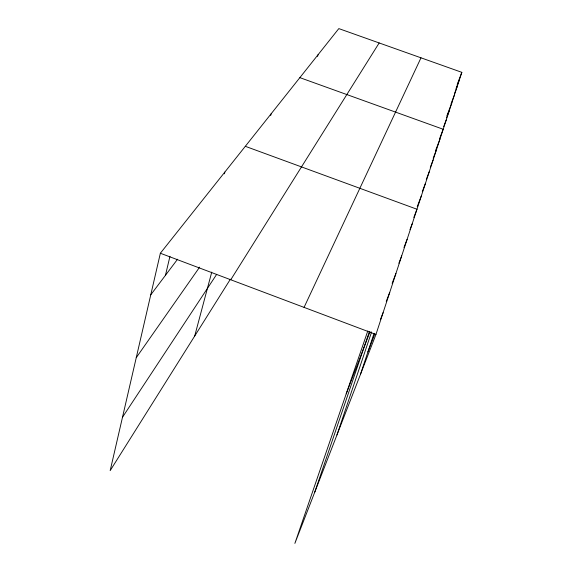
<?xml version="1.0" encoding="UTF-8"?>
<svg xmlns="http://www.w3.org/2000/svg" width="572" height="572" viewBox="0 0 572 572"><rect width="100%" height="100%" fill="white"/><g stroke="black" fill="none" stroke-linecap="round" stroke-linejoin="round"><path stroke-width="0.86" d="M367.789 330.945L294.873 543.4L375.954 334.463L461.826 72.337L338.817 28.6L160.36 253.246L110.174 470.62L230.394 279.193M165.458 275.296L169.97 256.292M224.396 173.809L224.839 172.086M194.702 336.021L211.747 272.122M270.678 115.494L271.149 113.785M317.553 56.428L318.039 54.755M360.417 374.496L374.067 333.304M336.958 434.949L371.6 331.939M314.75 492.185L369.319 331.781M457.2 84.534L461.826 72.337M456.048 88.538L459.495 79.444M454.59 93.379L457.071 86.858M451.072 103.718L454.533 94.595M446.904 115.794L451.887 102.674M446.582 117.803L449.12 111.132M443.708 126.584L446.217 119.984M439.439 139.075L443.178 129.258L299.864 77.642M435.549 150.65L439.99 138.996M433.176 158.308L436.636 149.22M430.294 167.36L433.111 159.981M426.29 179.458L429.4 171.314M422.308 191.563L425.489 183.262M417.238 206.621L421.349 195.881M346.196 393.865L370.012 331.731M413.821 217.46L416.974 209.238L245.309 146.31M409.995 229.565L412.197 223.831M403.968 247.526L407.114 239.346M398.87 263.227L401.694 255.877M392.135 283.319L395.917 273.523M386.257 301.394L389.725 292.414M367.918 351.859L374.874 333.898M380.559 319.205L383.09 312.677M304.061 307.378L420.992 57.822M230.759 279.765L379.172 42.95M122.494 417.245L216.709 274.295M136.25 357.679L199.649 267.103M150.758 294.83L177.585 259.188M160.36 253.246L375.954 334.463"/></g></svg>
